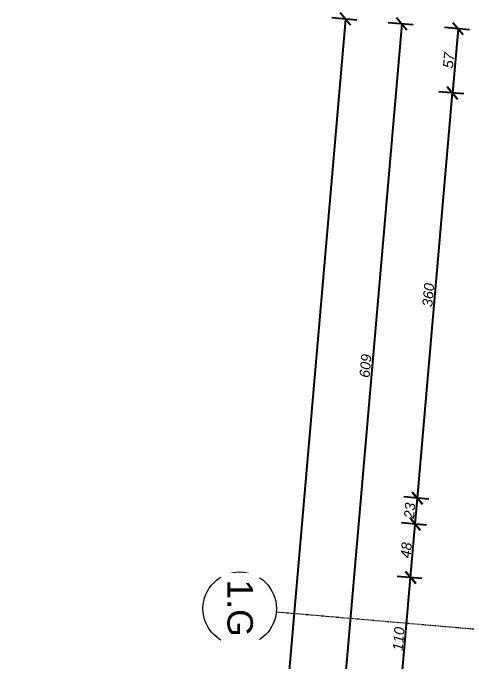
# Model space of a CAD drawing. Header units: millimetres. Extents: x -9331 to 290327, y -149899 to 15728.
# Drawn here: x 124323 to 124724, y -44787 to -44213 of the extents above; entities that cross this region are included whole.
import ezdxf

# ---------------------------------------------------------------- set-up
doc = ezdxf.new("R2010")
doc.units = ezdxf.units.MM
doc.header["$LTSCALE"] = 2
doc.linetypes.add('Grid Line', pattern=[2.2225, 1.27, -0.3175, 0.3175, -0.3175])
for name, color, linetype, lineweight in [('ENG-Grid', 11, 'Continuous', 9), ('ENG_Dim', 2, 'Continuous', 9), ('ENG_Grid', 11, 'Continuous', 9)]:
    doc.layers.add(name, color=color, linetype=linetype, lineweight=lineweight)
doc.styles.add('Arial_8', font='arial.ttf', dxfattribs={"height": 22.5})
doc.styles.add('Arial_I', font='ariali.ttf', dxfattribs={"height": 9})
doc.dimstyles.new('Achbert_-_2_5mm_Arial', dxfattribs={"dimscale": 30.48, "dimtxt": 12.753242, "dimasz": 0.328084, "dimexe": 0.393701, "dimexo": 0.0625, "dimgap": 0.04101, "dimtad": 1, "dimdec": 0, "dimzin": 0, "dimdsep": 46, "dimtxsty": 'Arial_I', "dimblk1": 'OBLIQUE', "dimblk2": 'OBLIQUE', "dimsah": 1, "dimcen": 0.09, "dimazin": 0, "dimtfac": 1, "dimtdec": 4, "dimtix": 1, "dimtmove": 0, "dimatfit": 3, "dimfxl": 0.393701, "dimfxlon": 1, "dimtvp": 1, "dimtolj": 1, "dimtzin": 0, "dimarcsym": 2})
doc.dimstyles.new('Achbert_-_2_5mm_Arial_3', dxfattribs={"dimscale": 30.48, "dimtxt": 12.753242, "dimasz": 0.328084, "dimexe": 0.393701, "dimexo": 0.0625, "dimgap": 0.04101, "dimtad": 1, "dimdec": 0, "dimzin": 0, "dimdsep": 46, "dimtxsty": 'Arial_I', "dimblk1": 'OBLIQUE', "dimblk2": 'OBLIQUE', "dimsah": 1, "dimcen": 0.09, "dimazin": 0, "dimtfac": 1, "dimtdec": 4, "dimtix": 1, "dimtmove": 0, "dimatfit": 3, "dimfxl": 0.393701, "dimfxlon": 1, "dimtvp": 1, "dimtolj": 1, "dimtzin": 0, "dimarcsym": 2})

# ---------------------------------------------------------------- blocks, each defined once
blk = doc.blocks.new('Grid - M_Grid Head - Circle-3648033-02')
at = {"layer": 'ENG-Grid'}
blk.add_circle((0, 0), 0.65, dxfattribs=at)
blk = doc.blocks.new('_Oblique')
at = {"color": 0, "linetype": 'ByBlock', "lineweight": -2}
blk.add_line((-0.5, -0.5), (0.5, 0.5), dxfattribs=at)
blk = doc.blocks.new('*D6807')
at = {"layer": 'DEFPOINTS', "color": 0, "transparency": 16777216}
for p in [(124675.2, -44713.18), (124687.15, -44714.21), (124677.67, -44823.8)]:
    blk.add_point(p, dxfattribs=at)
at = {"layer": 'ENG_Dim', "color": 0, "lineweight": -2, "transparency": 16777216}
for p, q in [((124685.25, -44714.05), (124663.24, -44712.14)), ((124665.71, -44822.77), (124675.2, -44713.18)), ((124675.77, -44823.64), (124653.76, -44821.74))]:
    blk.add_line(p, q, dxfattribs=at)
at = {"layer": 'ENG_Dim', "color": 0, "lineweight": -2, "transparency": 16777216, "xscale": 9.999999999999998, "yscale": 9.999999999999998, "zscale": 9.999999999999998}
for p, rotation in [((124675.2, -44713.18), 85.05507367379379), ((124665.71, -44822.77), 265.0550736737938)]:
    blk.add_blockref('_Oblique', p, dxfattribs=dict(at, rotation=rotation))
at = {"layer": 'ENG_Dim', "color": 0, "transparency": 16777216, "insert": (124664.63, -44767.47), "char_height": 9, "width": 34.6103, "attachment_point": 5, "rotation": 85.05507, "style": 'Arial_I'}
blk.add_mtext('\\A1;110', dxfattribs=at)
blk = doc.blocks.new('*D6808')
at = {"layer": 'DEFPOINTS', "color": 0, "transparency": 16777216}
for p in [(124679.29, -44665.85), (124691.25, -44666.88), (124687.15, -44714.21)]:
    blk.add_point(p, dxfattribs=at)
at = {"layer": 'ENG_Dim', "color": 0, "lineweight": -2, "transparency": 16777216}
for p, q in [((124689.35, -44666.72), (124667.34, -44664.81)), ((124675.2, -44713.18), (124679.29, -44665.85)), ((124685.25, -44714.05), (124663.24, -44712.14))]:
    blk.add_line(p, q, dxfattribs=at)
at = {"layer": 'ENG_Dim', "color": 0, "lineweight": -2, "transparency": 16777216, "xscale": 9.999999999999998, "yscale": 9.999999999999998, "zscale": 9.999999999999998}
for p, rotation in [((124679.29, -44665.85), 85.05507367379379), ((124675.2, -44713.18), 265.0550736737938)]:
    blk.add_blockref('_Oblique', p, dxfattribs=dict(at, rotation=rotation))
at = {"layer": 'ENG_Dim', "color": 0, "transparency": 16777216, "insert": (124671.42, -44689.01), "char_height": 9, "width": 23.0736, "attachment_point": 5, "rotation": 85.05507, "style": 'Arial_I'}
blk.add_mtext('\\A1;48', dxfattribs=at)
blk = doc.blocks.new('*D6809')
at = {"layer": 'DEFPOINTS', "color": 0, "transparency": 16777216}
for p in [(124681.28, -44642.91), (124693.23, -44643.95), (124691.25, -44666.88)]:
    blk.add_point(p, dxfattribs=at)
at = {"layer": 'ENG_Dim', "color": 0, "lineweight": -2, "transparency": 16777216}
for p, q in [((124691.33, -44643.78), (124669.32, -44641.88)), ((124679.29, -44665.85), (124681.28, -44642.91)), ((124689.35, -44666.72), (124667.34, -44664.81))]:
    blk.add_line(p, q, dxfattribs=at)
at = {"layer": 'ENG_Dim', "color": 0, "lineweight": -2, "transparency": 16777216, "xscale": 9.999999999999998, "yscale": 9.999999999999998, "zscale": 9.999999999999998}
for p, rotation in [((124681.28, -44642.91), 85.05507367379379), ((124679.29, -44665.85), 265.0550736737938)]:
    blk.add_blockref('_Oblique', p, dxfattribs=dict(at, rotation=rotation))
at = {"layer": 'ENG_Dim', "color": 0, "transparency": 16777216, "insert": (124674.46, -44653.88), "char_height": 9, "width": 23.0736, "attachment_point": 5, "rotation": 85.05507, "style": 'Arial_I'}
blk.add_mtext('\\A1;23', dxfattribs=at)
blk = doc.blocks.new('*D6810')
at = {"layer": 'DEFPOINTS', "color": 0, "transparency": 16777216}
for p in [(124712.31, -44284.25), (124724.26, -44285.29), (124693.23, -44643.95)]:
    blk.add_point(p, dxfattribs=at)
at = {"layer": 'ENG_Dim', "color": 0, "lineweight": -2, "transparency": 16777216}
for p, q in [((124681.28, -44642.91), (124712.31, -44284.25)), ((124722.36, -44285.12), (124700.35, -44283.22)), ((124691.33, -44643.78), (124669.32, -44641.88))]:
    blk.add_line(p, q, dxfattribs=at)
at = {"layer": 'ENG_Dim', "color": 0, "lineweight": -2, "transparency": 16777216, "xscale": 9.999999999999998, "yscale": 9.999999999999998, "zscale": 9.999999999999998}
for p, rotation in [((124712.31, -44284.25), 85.05507367379379), ((124681.28, -44642.91), 265.0550736737938)]:
    blk.add_blockref('_Oblique', p, dxfattribs=dict(at, rotation=rotation))
at = {"layer": 'ENG_Dim', "color": 0, "transparency": 16777216, "insert": (124690.97, -44463.08), "char_height": 9, "width": 34.6103, "attachment_point": 5, "rotation": 85.05507, "style": 'Arial_I'}
blk.add_mtext('\\A1;360', dxfattribs=at)
blk = doc.blocks.new('*D6811')
at = {"layer": 'DEFPOINTS', "color": 0, "transparency": 16777216}
for p in [(124679.36, -44224.19), (124614.95, -44829.49), (124626.9, -44830.53)]:
    blk.add_point(p, dxfattribs=at)
at = {"layer": 'ENG_Dim', "color": 0, "lineweight": -2, "transparency": 16777216}
for p, q in [((124667.41, -44223.16), (124614.95, -44829.49)), ((124677.46, -44224.03), (124655.45, -44222.12)), ((124625, -44830.36), (124602.99, -44828.46))]:
    blk.add_line(p, q, dxfattribs=at)
at = {"layer": 'ENG_Dim', "color": 0, "lineweight": -2, "transparency": 16777216, "xscale": 9.999999999999998, "yscale": 9.999999999999998, "zscale": 9.999999999999998}
for p, rotation in [((124667.41, -44223.16), 85.0550736277661), ((124614.95, -44829.49), 265.0550736277661)]:
    blk.add_blockref('_Oblique', p, dxfattribs=dict(at, rotation=rotation))
at = {"layer": 'ENG_Dim', "color": 0, "transparency": 16777216, "insert": (124635.35, -44525.82), "char_height": 9, "width": 34.6103, "attachment_point": 5, "rotation": 85.05507, "style": 'Arial_I'}
blk.add_mtext('\\A1;609', dxfattribs=at)
blk = doc.blocks.new('*D6816')
at = {"layer": 'DEFPOINTS', "color": 0, "transparency": 16777216}
for p in [(124629.55, -44219.88), (124335.24, -47482.25), (124347.2, -47483.28)]:
    blk.add_point(p, dxfattribs=at)
at = {"layer": 'ENG_Dim', "color": 0, "lineweight": -2, "transparency": 16777216}
for p, q in [((124617.59, -44218.85), (124335.24, -47482.25)), ((124627.65, -44219.72), (124605.64, -44217.81)), ((124345.3, -47483.12), (124323.29, -47481.22))]:
    blk.add_line(p, q, dxfattribs=at)
at = {"layer": 'ENG_Dim', "color": 0, "lineweight": -2, "transparency": 16777216, "xscale": 9.999999999999998, "yscale": 9.999999999999998, "zscale": 9.999999999999998}
for p, rotation in [((124617.59, -44218.85), 85.0550736277661), ((124335.24, -47482.25), 265.0550736277661)]:
    blk.add_blockref('_Oblique', p, dxfattribs=dict(at, rotation=rotation))
at = {"layer": 'ENG_Dim', "color": 0, "transparency": 16777216, "insert": (124470.59, -45850.04), "char_height": 9, "width": 46.1471, "attachment_point": 5, "rotation": 85.05507, "style": 'Arial_I'}
blk.add_mtext('\\A1;3276', dxfattribs=at)
blk = doc.blocks.new('*D6669')
at = {"layer": 'DEFPOINTS', "color": 0, "transparency": 16777216}
for p in [(124729.18, -44228.5), (124712.31, -44284.25), (124724.26, -44285.29)]:
    blk.add_point(p, dxfattribs=at)
at = {"layer": 'ENG_Dim', "color": 0, "lineweight": -2, "transparency": 16777216}
for p, q in [((124727.28, -44228.34), (124705.27, -44226.43)), ((124717.22, -44227.46), (124712.31, -44284.25)), ((124722.36, -44285.12), (124700.35, -44283.22))]:
    blk.add_line(p, q, dxfattribs=at)
at = {"layer": 'ENG_Dim', "color": 0, "lineweight": -2, "transparency": 16777216, "xscale": 9.999999999999998, "yscale": 9.999999999999998, "zscale": 9.999999999999998}
for p, rotation in [((124717.22, -44227.46), 85.05507367379377), ((124712.31, -44284.25), 265.0550736737938)]:
    blk.add_blockref('_Oblique', p, dxfattribs=dict(at, rotation=rotation))
at = {"layer": 'ENG_Dim', "color": 0, "transparency": 16777216, "insert": (124708.96, -44255.36), "char_height": 9, "width": 23.0736, "attachment_point": 5, "rotation": 85.05507, "style": 'Arial_I'}
blk.add_mtext('\\A1;57', dxfattribs=at)

msp = doc.modelspace()

# ---------------------------------------------------------------- linework, layer by layer
at = {"layer": 'ENG_Grid', "linetype": 'Grid Line'}
msp.add_line((124556.38, -44743.54), (126187.86, -44884.69), dxfattribs=at)

# ---------------------------------------------------------------- block references
at = {"layer": 'ENG-Grid', "xscale": 49.99999999999997, "yscale": 49.99999999999997, "zscale": 49.99999999999997, "rotation": 265.0550736737609}
msp.add_blockref('Grid - M_Grid Head - Circle-3648033-02', (124524, -44740.74), dxfattribs=at)

# ---------------------------------------------------------------- dimensions: what is measured, and where the dimension line sits
at = {"layer": 'ENG_Dim'}
for base, p1, p2, dimstyle, override, picture, middle in [((124614.95, -44829.49), (124679.36, -44224.19), (124626.9, -44830.53), 'Achbert_-_2_5mm_Arial', {"dimpost": '<>', "dimfxl": 608.601054}, '*D6811', (124635.35, -44525.82)), ((124712.31, -44284.25), (124729.18, -44228.5), (124724.26, -44285.29), 'Achbert_-_2_5mm_Arial_3', {"dimpost": '<>', "dimfxl": 57}, '*D6669', (124708.96, -44255.36)), ((124712.31, -44284.25), (124693.23, -44643.95), (124724.26, -44285.29), 'Achbert_-_2_5mm_Arial', {"dimpost": '<>', "dimfxl": 360}, '*D6810', (124690.97, -44463.08)), ((124681.28, -44642.91), (124691.25, -44666.88), (124693.23, -44643.95), 'Achbert_-_2_5mm_Arial', {"dimpost": '<>', "dimfxl": 23.020024}, '*D6809', (124674.46, -44653.88)), ((124679.29, -44665.85), (124687.15, -44714.21), (124691.25, -44666.88), 'Achbert_-_2_5mm_Arial', {"dimpost": '<>', "dimfxl": 47.508897}, '*D6808', (124671.42, -44689.01)), ((124675.2, -44713.18), (124677.67, -44823.8), (124687.15, -44714.21), 'Achbert_-_2_5mm_Arial', {"dimpost": '<>', "dimfxl": 110}, '*D6807', (124664.63, -44767.47))]:
    dim = msp.add_linear_dim(base=base, p1=p1, p2=p2, angle=85.05507, dimstyle=dimstyle, override=override, dxfattribs=at)
    dim.commit()
    dim.dimension.update_dxf_attribs({"geometry": picture, "text_midpoint": middle})

# ---------------------------------------------------------------- next in the draw order: texts
at = {"layer": 'ENG-Grid', "insert": (124535.63, -44714.92), "char_height": 22.5, "width": 62.1308, "attachment_point": 1, "rotation": 270, "style": 'Arial_8', "bg_fill": 3, "box_fill_scale": 1.25, "bg_fill_color": 256, "bg_fill_true_color": 13158600, "bg_fill_transparency": 0}
msp.add_mtext('1.G', dxfattribs=at)

# ---------------------------------------------------------------- next in the draw order: dimensions: what is measured, and where the dimension line sits
at = {"layer": 'ENG_Dim'}
dim = msp.add_linear_dim(base=(124335.24, -47482.25), p1=(124629.55, -44219.88), p2=(124347.2, -47483.28), angle=85.05507, dimstyle='Achbert_-_2_5mm_Arial', override={"dimpost": '<>', "dimfxl": 3275.597006}, dxfattribs=at)
dim.commit()
dim.dimension.update_dxf_attribs({"geometry": '*D6816', "text_midpoint": (124470.59, -45850.04)})

doc.saveas('drawing.dxf')
